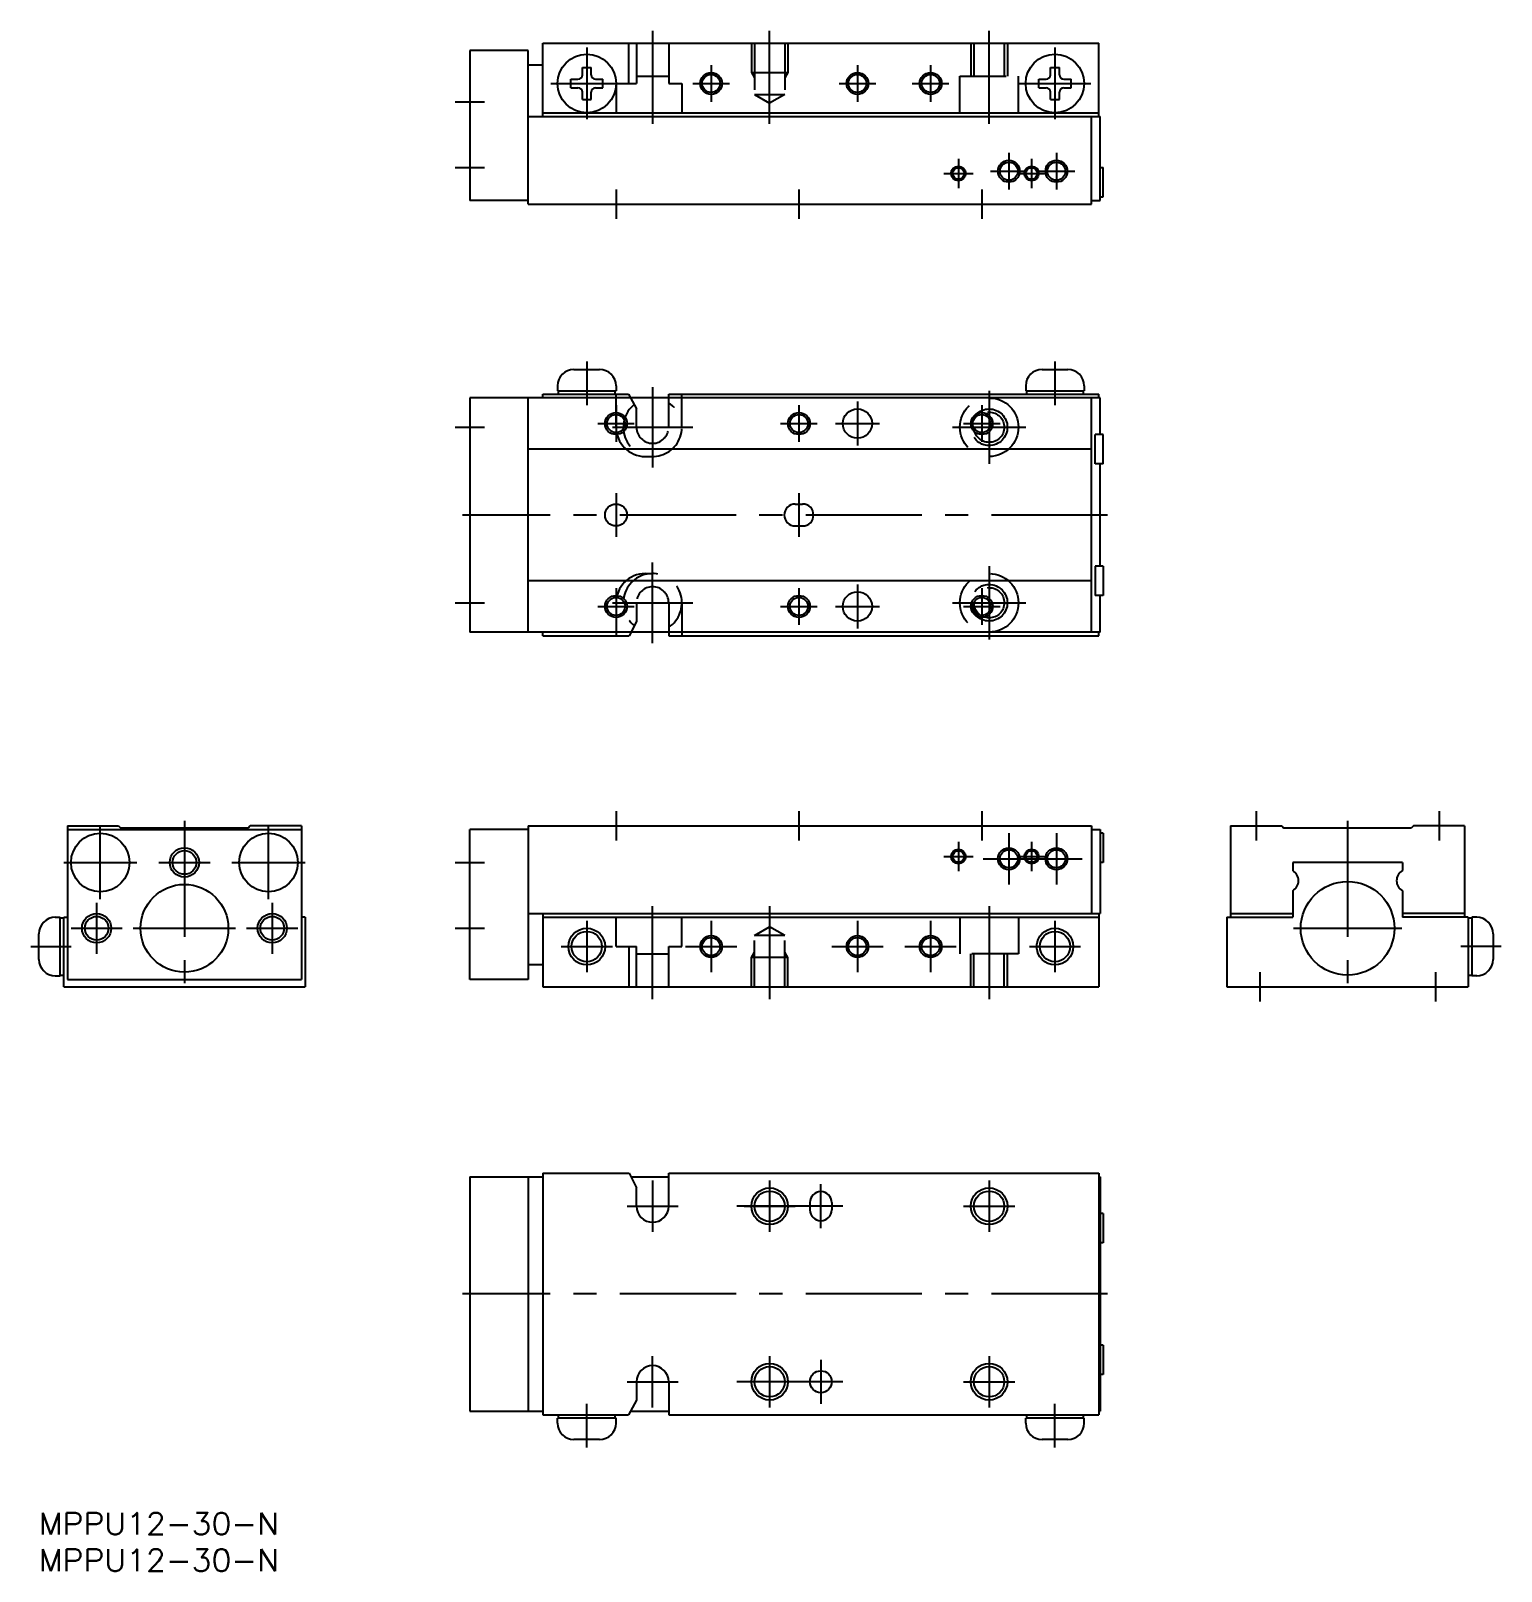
# Model space of a CAD drawing. Extents: x -1 to 200, y -8 to 203.
import ezdxf

# ---------------------------------------------------------------- set-up
doc = ezdxf.new("R2010")
doc.units = 0
doc.header["$LTSCALE"] = 0.5
doc.linetypes.add('CENTER', pattern=[50.8, 31.75, -6.35, 6.35, -6.35])
doc.linetypes.add('DASHED', pattern=[19.05, 12.7, -6.35])
for name, color, linetype in [('MSM_CENTER', 1, 'CENTER'), ('MSM_CONTINUOUS', 7, 'CONTINUOUS'), ('MSM_DASHED', 4, 'DASHED'), ('MSM_NARROW', 5, 'CONTINUOUS'), ('MSM_PART_NUMBER', 7, 'CONTINUOUS')]:
    doc.layers.add(name, color=color, linetype=linetype)
doc.styles.get("Standard").update_dxf_attribs({"font": 'txt.shx', "height": 3, "bigfont": 'bigfont.shx'})

# ---------------------------------------------------------------- blocks, each defined once
blk = doc.blocks.new('*U16')
at = {"layer": 'MSM_PART_NUMBER', "width": 1.055}
blk.add_text('MPPU12-30-N', height=3, dxfattribs=at).set_placement((0, -3))
blk = doc.blocks.new('*U17')
at = {"layer": 'MSM_PART_NUMBER', "width": 1.055}
blk.add_text('MPPU12-30-N', height=3, dxfattribs=at).set_placement((0, -8))

msp = doc.modelspace()

# ---------------------------------------------------------------- linework, layer by layer
at = {"layer": 'MSM_CENTER'}
for p, q in [((83.9, 202.6), (83.9, 189.9)), ((99.9, 189.9), (99.9, 202.6)), ((129.9, 189.9), (129.9, 202.6)), ((74.9, 200.3), (74.9, 190.5)), ((138.9, 200.3), (138.9, 190.5)), ((91.9, 197.9), (91.9, 192.9)), ((111.9, 197.9), (111.9, 192.9)), ((121.9, 197.9), (121.9, 192.9)), ((70, 195.4), (79.8, 195.4)), ((89.4, 195.4), (94.4, 195.4)), ((109.4, 195.4), (114.4, 195.4)), ((119.4, 195.4), (124.4, 195.4)), ((134, 195.4), (143.8, 195.4)), ((56.9, 192.9), (60.9, 192.9)), ((132.6, 185.9), (132.6, 180.9)), ((139.1, 185.9), (139.1, 180.9)), ((56.9, 183.9), (60.9, 183.9)), ((125.7, 185.1), (125.7, 181.1)), ((130.1, 183.4), (135.1, 183.4)), ((135.7, 185.1), (135.7, 181.1)), ((136.6, 183.4), (141.6, 183.4)), ((123.7, 183.1), (127.7, 183.1)), ((133.7, 183.1), (137.7, 183.1)), ((78.9, 180.9), (78.9, 176.9)), ((103.9, 180.9), (103.9, 176.9)), ((128.9, 180.9), (128.9, 176.9)), ((74.9, 157.4), (74.9, 151.4)), ((138.9, 157.4), (138.9, 151.4)), ((83.9, 153.9), (83.9, 142.9)), ((111.9, 151.9), (111.9, 145.9)), ((129.9, 153.4), (129.9, 143.4)), ((78.9, 151.4), (78.9, 146.4)), ((103.9, 151.4), (103.9, 146.4)), ((128.9, 151.4), (128.9, 146.4)), ((56.9, 148.4), (60.9, 148.4)), ((76.4, 148.9), (81.4, 148.9)), ((78.4, 148.4), (89.4, 148.4)), ((101.4, 148.9), (106.4, 148.9)), ((108.9, 148.9), (114.9, 148.9)), ((124.9, 148.4), (134.9, 148.4)), ((126.4, 148.9), (131.4, 148.9)), ((78.9, 139.4), (78.9, 133.4)), ((103.9, 139.4), (103.9, 133.4)), ((146.1, 136.4), (57.9, 136.4)), ((83.9, 118.9), (83.9, 129.9)), ((129.9, 129.4), (129.9, 119.4)), ((78.9, 126.4), (78.9, 121.4)), ((103.9, 126.4), (103.9, 121.4)), ((111.9, 126.9), (111.9, 120.9)), ((128.9, 126.4), (128.9, 121.4)), ((56.9, 124.4), (60.9, 124.4)), ((78.4, 124.4), (89.4, 124.4)), ((124.9, 124.4), (134.9, 124.4)), ((76.4, 123.9), (81.4, 123.9)), ((101.4, 123.9), (106.4, 123.9)), ((108.9, 123.9), (114.9, 123.9)), ((126.4, 123.9), (131.4, 123.9)), ((78.9, 95.9), (78.9, 91.9)), ((103.9, 95.9), (103.9, 91.9)), ((128.9, 95.9), (128.9, 91.9)), ((166.4, 95.9), (166.4, 91.9)), ((191.4, 95.9), (191.4, 91.9)), ((8.4, 83.9), (8.4, 93.9)), ((19.9, 94.6), (19.9, 70.9)), ((31.4, 83.9), (31.4, 93.9)), ((132.6, 92.9), (132.6, 85.9)), ((139.1, 92.9), (139.1, 85.9)), ((178.9, 94.6), (178.9, 70.9)), ((125.7, 91.7), (125.7, 87.7)), ((135.7, 91.7), (135.7, 87.7)), ((3.4, 88.9), (13.4, 88.9)), ((16.4, 88.9), (23.4, 88.9)), ((26.4, 88.9), (36.4, 88.9)), ((56.9, 88.9), (60.9, 88.9)), ((123.7, 89.7), (127.7, 89.7)), ((129.1, 89.4), (142.6, 89.4)), ((133.7, 89.7), (137.7, 89.7)), ((7.9, 83.4), (7.9, 76.4)), ((31.9, 83.4), (31.9, 76.4)), ((83.9, 70.2), (83.9, 82.9)), ((99.9, 82.9), (99.9, 70.2)), ((129.9, 82.9), (129.9, 70.2)), ((74.9, 80.9), (74.9, 73.9)), ((91.9, 80.9), (91.9, 73.9)), ((111.9, 80.9), (111.9, 73.9)), ((121.9, 80.9), (121.9, 73.9)), ((138.9, 80.9), (138.9, 73.9)), ((4.4, 79.9), (11.4, 79.9)), ((12.9, 79.9), (26.9, 79.9)), ((28.4, 79.9), (35.4, 79.9)), ((56.9, 79.9), (60.9, 79.9)), ((171.5, 79.9), (186.3, 79.9)), ((-1.1, 77.4), (4.4, 77.4)), ((71.4, 77.4), (78.4, 77.4)), ((88.4, 77.4), (95.4, 77.4)), ((108.4, 77.4), (115.4, 77.4)), ((118.4, 77.4), (125.4, 77.4)), ((135.4, 77.4), (142.4, 77.4)), ((199.9, 77.4), (194.4, 77.4)), ((166.9, 73.9), (166.9, 69.9)), ((190.9, 73.9), (190.9, 69.9)), ((83.9, 45.4), (83.9, 38.4)), ((99.9, 45.4), (99.9, 38.4)), ((106.9, 38.9), (106.9, 44.9)), ((129.9, 45.4), (129.9, 38.4)), ((80.4, 41.9), (87.4, 41.9)), ((109.9, 41.9), (95.4, 41.9)), ((96.4, 41.9), (103.4, 41.9)), ((126.4, 41.9), (133.4, 41.9)), ((146.1, 29.9), (57.9, 29.9)), ((83.9, 14.4), (83.9, 21.4)), ((99.9, 21.4), (99.9, 14.4)), ((129.9, 21.4), (129.9, 14.4)), ((106.9, 20.9), (106.9, 14.9)), ((80.4, 17.9), (87.4, 17.9)), ((109.9, 17.9), (95.4, 17.9)), ((126.4, 17.9), (133.4, 17.9)), ((74.9, 8.9), (74.9, 14.9)), ((138.9, 8.9), (138.9, 14.9))]:
    msp.add_line(p, q, dxfattribs=at)
at = {"layer": 'MSM_CONTINUOUS'}
for p, q in [((68.9, 190.9), (68.9, 200.9)), ((68.9, 200.9), (144.9, 200.9)), ((80.61, 200.9), (80.61, 195.4)), ((81.7, 200.9), (81.7, 195.4)), ((86.1, 200.9), (86.1, 195.4)), ((144.9, 190.9), (144.9, 200.9)), ((66.9, 199.9), (58.9, 199.9)), ((58.9, 199.9), (58.9, 179.4)), ((66.9, 178.9), (66.9, 199.9)), ((68.9, 197.9), (66.9, 197.9)), ((72.7, 194.8), (72.7, 196)), ((72.7, 196), (73.7, 196)), ((74.3, 197.6), (75.5, 197.6)), ((74.3, 196.6), (74.3, 197.6)), ((75.5, 196.6), (75.5, 197.6)), ((76.1, 196), (77.1, 196)), ((77.1, 194.8), (77.1, 196)), ((81.7, 196.4), (86.1, 196.4)), ((136.7, 194.8), (136.7, 196)), ((136.7, 196), (137.7, 196)), ((138.3, 197.6), (139.5, 197.6)), ((138.3, 196.6), (138.3, 197.6)), ((139.5, 196.6), (139.5, 197.6)), ((140.1, 196), (141.1, 196)), ((141.1, 194.8), (141.1, 196)), ((72.7, 194.8), (73.7, 194.8)), ((74.3, 193.2), (74.3, 194.2)), ((75.5, 193.2), (75.5, 194.2)), ((76.1, 194.8), (77.1, 194.8)), ((78.9, 195.4), (81.7, 195.4)), ((78.9, 195.4), (78.9, 191.4)), ((86.1, 195.4), (87.9, 195.4)), ((87.9, 195.4), (87.9, 191.4)), ((136.7, 194.8), (137.7, 194.8)), ((138.3, 193.2), (138.3, 194.2)), ((139.5, 193.2), (139.5, 194.2)), ((140.1, 194.8), (141.1, 194.8)), ((74.3, 193.2), (75.5, 193.2)), ((138.3, 193.2), (139.5, 193.2)), ((66.9, 190.9), (145.1, 190.9)), ((68.9, 191.4), (144.9, 191.4)), ((143.9, 178.9), (143.9, 190.9)), ((145.1, 179.4), (145.1, 190.9)), ((145.1, 183.9), (145.5, 183.9)), ((145.5, 179.9), (145.5, 183.9)), ((66.9, 179.4), (58.9, 179.4)), ((143.9, 179.4), (145.1, 179.4)), ((145.1, 179.9), (145.5, 179.9)), ((66.9, 178.9), (143.9, 178.9)), ((73.15, 156.3), (76.65, 156.3)), ((137.15, 156.3), (140.65, 156.3)), ((70.9, 154.05), (70.9, 153.4)), ((78.9, 154.05), (78.9, 153.4)), ((134.9, 154.05), (134.9, 153.4)), ((142.9, 154.05), (142.9, 153.4)), ((58.9, 152.4), (58.9, 120.4)), ((145.1, 152.4), (58.9, 152.4)), ((66.9, 120.4), (66.9, 152.4)), ((68.9, 152.4), (68.9, 152.9)), ((68.9, 152.9), (80.61, 152.9)), ((70.9, 153.4), (78.9, 153.4)), ((71, 153.4), (71, 152.9)), ((78.8, 152.9), (78.8, 153.4)), ((78.9, 152.4), (78.9, 152.9)), ((80.61, 152.9), (80.88, 152.4)), ((86.1, 152.4), (86.1, 152.9)), ((86.1, 152.9), (144.9, 152.9)), ((87.9, 152.4), (87.9, 152.9)), ((134.9, 153.4), (142.9, 153.4)), ((135, 153.4), (135, 152.9)), ((142.8, 152.9), (142.8, 153.4)), ((143.9, 120.4), (143.9, 152.4)), ((144.9, 152.4), (144.9, 152.9)), ((145.1, 147.4), (145.1, 152.4)), ((143.9, 145.4), (66.9, 145.4)), ((145.5, 147.4), (144.4, 147.4)), ((144.4, 143.4), (144.4, 147.4)), ((145.5, 143.4), (145.5, 147.4)), ((145.5, 143.4), (144.4, 143.4)), ((145.1, 129.4), (145.1, 143.4)), ((103.4, 137.9), (104.4, 137.9)), ((103.4, 134.9), (104.4, 134.9)), ((144.4, 129.4), (144.4, 125.4)), ((145.5, 129.4), (144.4, 129.4)), ((145.5, 129.4), (145.5, 125.4)), ((143.9, 127.4), (66.9, 127.4)), ((145.5, 125.4), (144.4, 125.4)), ((145.1, 120.4), (145.1, 125.4)), ((145.1, 120.4), (58.9, 120.4)), ((68.9, 119.9), (68.9, 120.4)), ((78.9, 120.4), (78.9, 119.9)), ((80.95, 120.4), (80.7, 119.9)), ((86.1, 120.4), (86.1, 119.9)), ((87.9, 120.4), (87.9, 119.9)), ((144.9, 119.9), (144.9, 120.4)), ((68.9, 119.9), (80.7, 119.9)), ((86.1, 119.9), (144.9, 119.9)), ((3.9, 93.9), (10.9, 93.9)), ((3.9, 93.9), (3.9, 72.9)), ((3.9, 93.4), (35.9, 93.4)), ((10.9, 93.9), (11.2, 93.6)), ((28.6, 93.6), (11.2, 93.6)), ((28.9, 93.9), (28.6, 93.6)), ((35.9, 93.9), (28.9, 93.9)), ((35.9, 93.9), (35.9, 72.9)), ((66.9, 93.4), (58.9, 93.4)), ((58.9, 72.9), (58.9, 93.4)), ((66.9, 93.9), (66.9, 72.9)), ((66.9, 93.9), (143.9, 93.9)), ((143.9, 93.9), (143.9, 81.9)), ((143.9, 93.4), (145.1, 93.4)), ((145.1, 93.4), (145.1, 81.9)), ((145.5, 92.9), (145.1, 92.9)), ((145.5, 92.9), (145.5, 88.9)), ((162.9, 93.9), (169.9, 93.9)), ((162.9, 93.9), (162.9, 81.4)), ((169.9, 93.9), (170.2, 93.6)), ((187.6, 93.6), (170.2, 93.6)), ((187.9, 93.9), (187.6, 93.6)), ((194.9, 93.9), (187.9, 93.9)), ((194.9, 93.9), (194.9, 81.4)), ((145.5, 88.9), (145.1, 88.9)), ((171.4, 88.9), (171.4, 87.79)), ((186.4, 88.9), (171.4, 88.9)), ((186.4, 88.9), (186.4, 87.79)), ((171.4, 85.01), (171.4, 81.4)), ((186.4, 85.01), (186.4, 81.4)), ((2.25, 81.4), (2.9, 81.4)), ((2.9, 73.4), (2.9, 81.4)), ((3.4, 81.3), (2.9, 81.3)), ((3.4, 81.4), (3.9, 81.4)), ((3.4, 71.9), (3.4, 81.4)), ((36.4, 81.4), (35.9, 81.4)), ((36.4, 81.4), (36.4, 71.9)), ((66.9, 81.9), (145.1, 81.9)), ((68.9, 81.9), (68.9, 71.9)), ((68.9, 81.4), (144.9, 81.4)), ((78.9, 77.4), (78.9, 81.4)), ((87.9, 77.4), (87.9, 81.4)), ((144.9, 81.9), (144.9, 71.9)), ((162.4, 81.4), (171.4, 81.4)), ((162.4, 81.4), (162.4, 71.9)), ((162.9, 81.9), (171.4, 81.9)), ((194.9, 81.9), (186.4, 81.9)), ((195.4, 81.4), (186.4, 81.4)), ((195.4, 81.4), (195.4, 71.9)), ((195.9, 81.3), (195.4, 81.3)), ((195.9, 81.4), (195.9, 73.4)), ((196.55, 81.4), (195.9, 81.4)), ((0, 75.65), (0, 79.15)), ((198.8, 79.15), (198.8, 75.65)), ((78.9, 77.4), (81.7, 77.4)), ((80.7, 71.9), (80.7, 77.4)), ((81.7, 71.9), (81.7, 77.4)), ((81.7, 76.4), (86.1, 76.4)), ((86.1, 71.9), (86.1, 77.4)), ((86.1, 77.4), (87.9, 77.4)), ((68.9, 74.9), (66.9, 74.9)), ((2.25, 73.4), (2.9, 73.4)), ((2.9, 73.5), (3.4, 73.5)), ((3.4, 71.9), (36.4, 71.9)), ((3.9, 72.9), (35.9, 72.9)), ((66.9, 72.9), (58.9, 72.9)), ((68.9, 71.9), (144.9, 71.9)), ((162.4, 71.9), (195.4, 71.9)), ((195.4, 73.5), (195.9, 73.5)), ((196.55, 73.4), (195.9, 73.4)), ((68.9, 46.4), (80.7, 46.4)), ((68.9, 46.4), (68.9, 13.4)), ((80.7, 46.4), (81.7, 44.4)), ((86.1, 41.9), (86.1, 46.4)), ((86.1, 46.4), (144.9, 46.4)), ((144.9, 46.4), (144.9, 13.4)), ((58.9, 45.9), (58.9, 13.9)), ((58.9, 45.9), (68.9, 45.9)), ((66.9, 45.9), (66.9, 13.9)), ((80.95, 45.9), (86.1, 45.9)), ((81.7, 41.9), (81.7, 44.4)), ((144.9, 45.9), (145.1, 45.9)), ((145.1, 45.9), (145.1, 13.9)), ((105.4, 42.4), (105.4, 41.4)), ((108.4, 42.4), (108.4, 41.4)), ((145.5, 40.9), (145.1, 40.9)), ((145.5, 40.9), (145.5, 36.9)), ((145.5, 36.9), (145.1, 36.9)), ((145.5, 22.9), (145.1, 22.9)), ((145.5, 22.9), (145.5, 18.9)), ((81.7, 17.9), (81.7, 15.4)), ((86.1, 17.9), (86.1, 13.4)), ((145.5, 18.9), (145.1, 18.9)), ((81.7, 15.4), (80.61, 13.4)), ((58.9, 13.9), (68.9, 13.9)), ((68.9, 13.4), (80.61, 13.4)), ((70.9, 12.25), (70.9, 12.9)), ((78.9, 12.9), (70.9, 12.9)), ((71, 13.4), (71, 12.9)), ((78.8, 12.9), (78.8, 13.4)), ((78.9, 12.25), (78.9, 12.9)), ((80.88, 13.9), (86.1, 13.9)), ((86.1, 13.4), (144.9, 13.4)), ((134.9, 12.25), (134.9, 12.9)), ((142.9, 12.9), (134.9, 12.9)), ((135, 13.4), (135, 12.9)), ((142.8, 12.9), (142.8, 13.4)), ((142.9, 12.25), (142.9, 12.9)), ((144.9, 13.9), (145.1, 13.9)), ((76.65, 10), (73.15, 10)), ((140.65, 10), (137.15, 10))]:
    msp.add_line(p, q, dxfattribs=at)
for centre, radius in [((74.9, 195.4), 4), ((138.9, 195.4), 4), ((91.9, 195.4), 1.23), ((111.9, 195.4), 1.23), ((121.9, 195.4), 1.23), ((125.7, 183.1), 0.783), ((132.6, 183.4), 1.23), ((135.7, 183.1), 0.783), ((139.1, 183.4), 1.23), ((78.9, 148.9), 1.23), ((103.9, 148.9), 1.23), ((111.9, 148.9), 2), ((128.9, 148.9), 1.23), ((78.9, 136.4), 1.5), ((78.9, 123.9), 1.23), ((103.9, 123.9), 1.23), ((111.9, 123.9), 2), ((128.9, 123.9), 1.23), ((8.4, 88.9), 4), ((31.4, 88.9), 4), ((132.6, 89.4), 1.23), ((139.1, 89.4), 1.23), ((19.9, 88.9), 1.62), ((125.7, 89.7), 0.783), ((135.7, 89.7), 0.783), ((19.9, 79.9), 6), ((178.9, 79.9), 6.4), ((7.9, 79.9), 1.62), ((31.9, 79.9), 1.62), ((74.9, 77.4), 2.07), ((91.9, 77.4), 1.23), ((111.9, 77.4), 1.23), ((121.9, 77.4), 1.23), ((138.9, 77.4), 2.07), ((99.9, 41.9), 2.07), ((129.9, 41.9), 2.07), ((99.9, 17.9), 2.07), ((106.9, 17.9), 1.5), ((129.9, 17.9), 2.07)]:
    msp.add_circle(centre, radius, dxfattribs=at)
for centre, radius, start, end in [((73.7, 196.6), 0.6, 270, 0), ((76.1, 196.6), 0.6, 180, 270), ((137.7, 196.6), 0.6, 270, 0), ((140.1, 196.6), 0.6, 180, 270), ((73.7, 194.2), 0.6, 0, 90), ((76.1, 194.2), 0.6, 90, 180), ((137.7, 194.2), 0.6, 0, 90), ((140.1, 194.2), 0.6, 90, 180), ((73.15, 154.05), 2.25, 90, 180), ((76.65, 154.05), 2.25, 0, 90), ((137.15, 154.05), 2.25, 90, 180), ((140.65, 154.05), 2.25, 0, 90), ((103.4, 136.4), 1.5, 90, 270), ((104.4, 136.4), 1.5, 270, 90), ((170.6, 86.4), 1.6, 299.9995, 60.0005), ((187.2, 86.4), 1.6, 119.9995, 240.0005), ((2.25, 79.15), 2.25, 90, 180), ((196.55, 79.15), 2.25, 360, 90), ((2.25, 75.65), 2.25, 180, 270), ((196.55, 75.65), 2.25, 270, 0), ((106.9, 42.4), 1.5, 0, 180), ((83.9, 41.9), 2.2, 180, 0), ((106.9, 41.4), 1.5, 180, 0), ((83.9, 17.9), 2.2, 0, 180), ((73.15, 12.25), 2.25, 180, 270), ((76.65, 12.25), 2.25, 270, 360), ((137.15, 12.25), 2.25, 180, 270), ((140.65, 12.25), 2.25, 270, 360)]:
    msp.add_arc(centre, radius, start, end, dxfattribs=at)
at = {"layer": 'MSM_DASHED'}
for p, q in [((97.4, 200.9), (97.4, 196.9)), ((97.83, 200.9), (97.83, 193.89)), ((101.97, 200.9), (101.97, 193.89)), ((102.4, 200.9), (102.4, 196.9)), ((127.4, 200.9), (127.4, 196.4)), ((127.83, 200.9), (127.83, 196.4)), ((131.97, 200.9), (131.97, 196.4)), ((132.4, 200.9), (132.4, 196.4)), ((97.4, 196.9), (102.4, 196.9)), ((97.4, 196.9), (97.83, 196.15)), ((102.4, 196.9), (101.97, 196.15)), ((125.9, 191.4), (125.9, 196.4)), ((125.9, 196.4), (133.9, 196.4)), ((133.9, 191.4), (133.9, 196.4)), ((97.83, 193.89), (101.97, 193.89)), ((97.83, 193.89), (99.9, 192.7)), ((101.97, 193.89), (99.9, 192.7)), ((78.9, 148.4), (78.9, 152.4)), ((80.88, 152.4), (81.7, 150.9)), ((86.1, 148.4), (86.1, 152.4)), ((87.9, 148.4), (87.9, 152.4)), ((81.7, 148.4), (81.7, 150.9)), ((82.9, 144.4), (83.9, 144.4)), ((82.9, 128.4), (83.9, 128.4)), ((78.9, 124.4), (78.9, 120.4)), ((81.7, 124.4), (81.7, 121.9)), ((86.1, 124.4), (86.1, 120.4)), ((87.9, 124.4), (87.9, 120.4)), ((81.7, 121.9), (80.95, 120.4)), ((97.83, 78.91), (99.9, 80.1)), ((101.97, 78.91), (99.9, 80.1)), ((125.9, 81.4), (125.9, 76.4)), ((133.9, 81.4), (133.9, 76.4)), ((101.97, 78.91), (97.83, 78.91)), ((97.83, 71.9), (97.83, 78.91)), ((101.97, 71.9), (101.97, 78.91)), ((97.4, 75.9), (97.83, 76.65)), ((102.4, 75.9), (97.4, 75.9)), ((97.4, 71.9), (97.4, 75.9)), ((102.4, 75.9), (101.97, 76.65)), ((102.4, 71.9), (102.4, 75.9)), ((133.9, 76.4), (125.9, 76.4)), ((127.4, 71.9), (127.4, 76.4)), ((127.83, 71.9), (127.83, 76.4)), ((131.97, 71.9), (131.97, 76.4)), ((132.4, 71.9), (132.4, 76.4))]:
    msp.add_line(p, q, dxfattribs=at)
for centre, radius in [((129.9, 148.4), 4), ((129.9, 148.4), 2.5), ((129.9, 148.4), 2.07), ((129.9, 124.4), 4), ((129.9, 124.4), 2.5), ((129.9, 124.4), 2.07)]:
    msp.add_circle(centre, radius, dxfattribs=at)
for centre, radius, start, end in [((83.9, 148.4), 4, 129.1877, 56.633), ((82.9, 148.4), 4, 180, 270), ((83.9, 148.4), 2.2, 180, 0), ((82.9, 124.4), 4, 90, 180), ((83.9, 124.4), 4, 303.367, 231.1703), ((83.9, 124.4), 2.2, 0, 180)]:
    msp.add_arc(centre, radius, start, end, dxfattribs=at)
at = {"layer": 'MSM_NARROW'}
for centre, radius in [((91.9, 195.4), 1.5), ((111.9, 195.4), 1.5), ((121.9, 195.4), 1.5), ((125.7, 183.1), 1), ((132.6, 183.4), 1.5), ((135.7, 183.1), 1), ((139.1, 183.4), 1.5), ((78.9, 148.9), 1.5), ((103.9, 148.9), 1.5), ((128.9, 148.9), 1.5), ((78.9, 123.9), 1.5), ((103.9, 123.9), 1.5), ((128.9, 123.9), 1.5), ((19.9, 88.9), 2), ((125.7, 89.7), 1), ((132.6, 89.4), 1.5), ((135.7, 89.7), 1), ((139.1, 89.4), 1.5), ((7.9, 79.9), 2), ((31.9, 79.9), 2), ((74.9, 77.4), 2.5), ((91.9, 77.4), 1.5), ((111.9, 77.4), 1.5), ((121.9, 77.4), 1.5), ((138.9, 77.4), 2.5), ((99.9, 41.9), 2.5), ((129.9, 41.9), 2.5), ((99.9, 17.9), 2.5), ((129.9, 17.9), 2.5)]:
    msp.add_circle(centre, radius, dxfattribs=at)

# ---------------------------------------------------------------- block references
at = {"layer": 'MSM_CONTINUOUS'}
for name in ['*U16', '*U17']:
    msp.add_blockref(name, (0, 0), dxfattribs=at)

doc.saveas('drawing.dxf')
